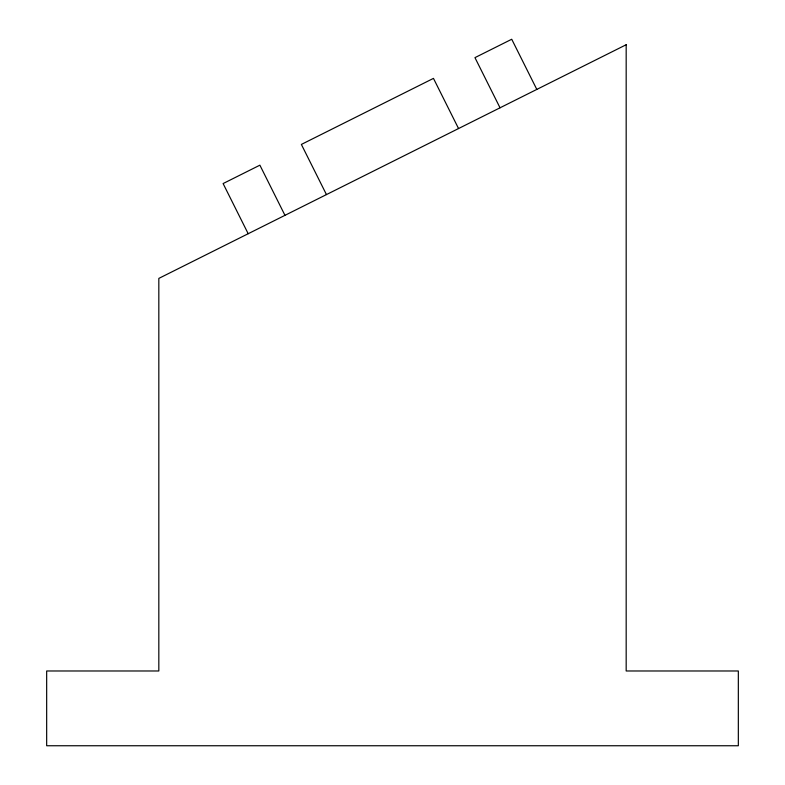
<?xml version="1.0" encoding="UTF-8"?>
<svg xmlns="http://www.w3.org/2000/svg" width="785" height="785" viewBox="0 0 785 785"><rect width="100%" height="100%" fill="white"/><g stroke="black" fill="none" stroke-linecap="round" stroke-linejoin="round"><path stroke-width="1.18" d="M536.812 89.412L511.732 39.25L474.954 57.639L500.035 107.8M458.548 128.544L433.467 78.382L301.371 144.43L326.452 194.592M284.965 215.335L259.884 165.174L223.107 183.562L248.188 233.724M626.175 44.735L158.825 278.4L158.825 670.979L46.668 670.979L46.668 745.75L738.332 745.75L738.332 670.979L626.175 670.979L626.175 44.735"/></g></svg>
